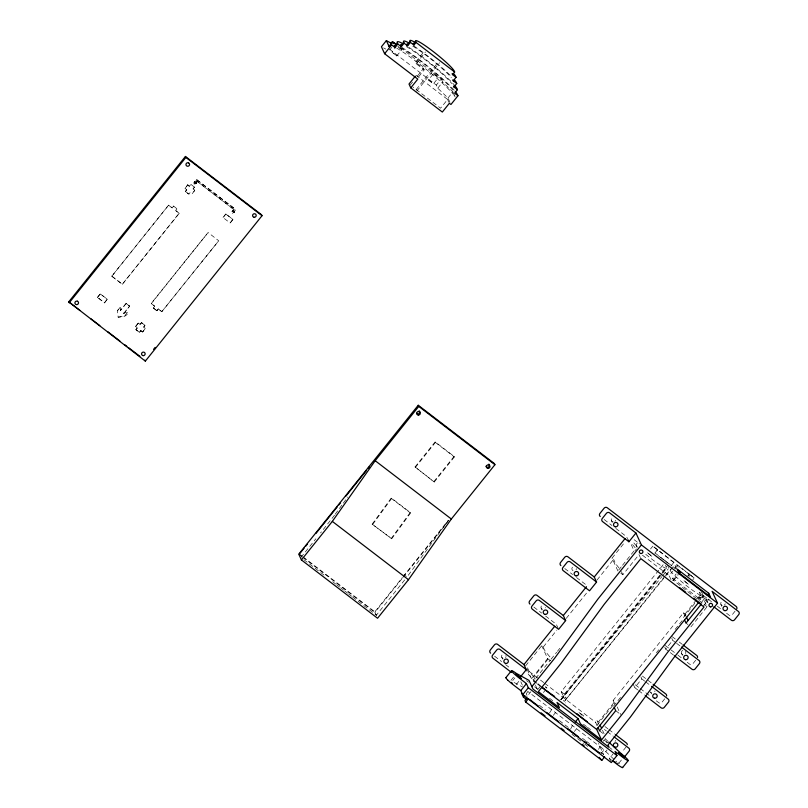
<?xml version="1.0" encoding="UTF-8"?>
<svg xmlns="http://www.w3.org/2000/svg" width="808" height="808" viewBox="0 0 808 808"><rect width="100%" height="100%" fill="white"/><g stroke="black" fill="none" stroke-linecap="round" stroke-linejoin="round"><path stroke-width="0.61" stroke-dasharray="4.04 3.03" d="M399.677 47.662L401.788 49.813L396.698 55.924L391.961 52.076L396.183 46.712M396.869 55.944L391.961 51.965M428.462 79.911L433.361 83.891L438.279 77.76L436.169 75.609L433.381 73.781L428.462 79.911L433.371 83.779M433.381 73.781L438.279 77.76M688.062 575.72L689.325 574.145L652.834 546.117L673.731 562.509L676.902 569.428M689.325 574.145L694.244 577.932L692.709 579.942M698.051 599.253L699.597 597.334L701.677 597.96L699.617 592.668L701.021 590.911M559.995 699.465A21.462 2.293 38.7 0 0 561.156 699.637L661.904 573.458M662.651 573.175L666.59 568.266L665.57 565.246M549.48 713.03L552.783 707.707M570.539 729.159L572.438 725.584M598.556 749.349L599.98 746.673L527.765 691.385M334.512 515.201L320.564 532.937M335.249 514.201L342.612 504.131M343.349 503.121L347.763 497.082M372.165 524.15L391.123 498.213L391.749 498.324L410.696 512.827L391.729 538.764L372.165 524.15L391.729 538.764M372.781 524.261L391.749 498.324M391.112 538.653L410.08 512.716L410.696 512.827M448.258 520.615L407.02 577.003L404.04 574.72M179.245 213.363L175.73 210.676L177.053 208.737L175.639 210.484L179.245 213.363L122.311 284.305L111.777 276.245L168.63 205.111L172.225 207.989L173.538 206.05L172.134 207.797M111.777 276.245L168.63 205.111M97.455 297.324L100.273 293.819L107.282 299.192L104.565 302.889L97.455 297.324L104.565 302.889M187.779 184.779L185.052 188.476L187.779 184.779C189.375 189.032 192.718 181.558 189.526 186.123M97.546 297.516L100.273 293.819M185.406 191.577L186.719 189.627L185.406 191.577L188.91 194.263L190.223 192.314L188.91 194.263M194.183 184.153L193.92 182.416L194.627 181.548L194.183 184.153L195.768 183.951C197.879 182.416 194.253 183.234 196.465 183.083M196.819 179.689L194.799 182.507L196.819 179.689L235.774 209.514L233.754 212.332L235.774 209.514M195.587 182.992L196.99 181.234L234.189 209.716L232.876 211.666L232.704 210.696L231.997 211.575L232.26 213.312L234.542 212.231L233.663 212.14M195.677 183.184L196.99 181.234M194.092 183.961L196.384 182.891M193.132 189.001L194.445 187.062L193.132 189.001L194.879 190.345L192.072 193.849L190.223 192.314M104.474 302.697L107.282 299.192M193.041 188.809L194.799 190.153L192.072 193.849M122.311 284.305L179.154 213.171M117.372 310.807L120.19 307.303L117.372 310.807L118.16 317.18L124.483 316.372C135.542 309.434 115.039 314.726 127.29 312.868M126.159 303.384L120.533 310.393L126.159 303.384L129.664 306.081L124.129 313.272M124.038 313.08L129.664 306.081M118.16 317.18L124.392 316.18L127.199 312.676M156.873 310.777L153.368 308.09L154.772 306.333L151.177 303.454L208.111 232.512L218.726 240.774L161.792 311.706L158.196 308.828L156.873 310.777L158.277 309.02M151.258 303.646L208.111 232.512M139.481 332.452L140.794 330.502L139.481 332.452L135.966 329.765L137.38 328.008L135.532 326.472L138.34 322.968C139.936 327.23 143.289 319.746 140.097 324.311M223.038 217.443L225.856 213.938L232.957 219.503L230.149 223.008L223.129 217.635L225.856 213.938M135.623 326.664L138.34 322.968M135.966 329.765L137.289 327.816L135.532 326.472M153.368 308.09L154.681 306.141L151.177 303.454M232.704 210.696L231.997 211.575M232.785 211.474L234.189 209.716M232.26 213.312L234.451 212.039M140.885 330.694L142.642 332.038L145.45 328.533L143.612 326.998L145.016 325.25L141.501 322.564M143.693 327.19L145.016 325.25M142.642 332.038L145.359 328.341L143.612 326.998M232.866 219.311L230.149 223.008M161.792 311.706L218.726 240.774M389.698 49.965L391.809 47.339M418.675 76.73L424.17 69.872L416.1 63.691L415.443 62.256L424.059 51.52M416.1 63.691L425.503 51.985M410.161 85.072L412.514 82.143M417.231 76.265L423.513 68.438L415.443 62.256M416.12 89.648L438.087 62.277M416.787 91.082L439.532 62.731M449.955 102.343L447.975 98.02L437.774 88.183L436.35 85.072L441.269 78.942L400.455 47.692M437.774 88.183L442.693 82.052L441.269 78.942M447.975 98.02L452.894 91.89L442.693 82.052M416.029 75.275L447.612 99.455L440.582 108.211L412.949 87.052M300.919 557.419L315.847 538.815M415.049 466.923L435.148 441.875L454.096 456.389L454.359 456.964L434.26 482.012L415.049 466.923L434.26 482.012M415.312 467.499L435.411 442.451L435.148 441.875M433.997 481.437L454.096 456.389M404.656 579.942L376.366 615.181L374.831 611.828L402.404 577.478M403.192 576.488L448.097 520.544M376.225 615.342L374.902 612.444L402.414 578.164M403.202 577.185L445.652 524.291M446.44 523.311L448.794 520.372M510.989 680.306L515.211 675.054M512.747 680.518L514.847 677.892M525.594 665.853L541.754 645.713L543.34 646.915C544.299 652.086 549.248 654.642 551.106 659.166L556.631 652.278M617.928 570.993L612.04 558.136L625.129 541.825M543.34 646.915L556.763 630.19M566.236 618.383L587.557 591.81M597.041 580.003L613.625 559.338L612.04 558.136M516.251 684.568L519.059 681.063M536.391 682.477L531.472 678.71L547.642 658.57L541.754 645.713M618.696 570.034L621.776 566.196M622.544 565.236L634.098 550.844L630.169 542.279M534.936 679.306L533.815 676.841L549.975 656.702M634.886 550.894L636.431 548.975M535.714 678.346L550.339 660.126M557.429 651.298L559.793 648.339M527.654 691.89L526.25 693.648L527.371 696.092L530.886 691.709M620.877 573.246L622.847 574.751L639.007 554.611L640.39 557.631M537.845 689.396L542.067 684.144M650.551 548.965L652.834 546.117M657.348 549.965L654.813 553.116L657.702 549.925M543.451 692.496L545.562 689.87M561.207 691.709L564.368 694.133L566.448 698.688L563.297 696.264L561.207 691.709L664.53 562.974M564.368 694.133L661.378 573.256M662.166 572.266L667.691 565.388M662.691 572.478L666.63 567.57M561.156 699.637L661.863 574.155M673.731 562.509L671.206 565.661L666.388 561.974M665.095 575.892L564.388 701.384L565.449 702.93M665.883 574.912L671.892 568.014M553.278 715.373L556.348 711.555M674.71 568.347L677.245 565.196L694.234 578.043M670.983 579.649L669.145 575.629L672.66 571.246M702.172 602.97L673.66 580.518L672.65 578.316L676.165 573.933M672.69 580.689L677.377 574.852M673.66 580.518L678.154 574.912M687.81 575.963L689.335 574.064M688.86 576.639L690.123 575.064M574.347 731.503L576.649 728.634M597.163 725.695L595.597 722.281L597.001 720.534L598.577 721.736L614.747 701.596L613.171 700.385L683.457 612.807L685.033 614.019L686.012 616.161M685.033 614.019L696.577 599.627M697.355 598.667L701.203 593.88L699.617 592.668M596.971 725.2L613.141 705.061L614.06 705.515M683.427 617.484L694.971 603.091M613.525 706.152L622.2 695.345M656.439 652.682L658.752 649.794M675.135 629.381L683.81 618.575M698.789 599.9L702.738 594.991L711.505 601.707M701.677 597.96L703.081 596.213M701.728 602.01L705.636 597.142M637.704 689.891L634.775 687.648L641.805 678.892L640.875 676.862M673.498 655.086L665.701 649.117L672.731 640.36L671.802 638.33M707.99 602.313L705.061 600.071L706.626 598.122M703.485 605.849L708.959 599.031M690.921 626.877L707.081 606.737L701.203 593.88M603.061 741.34L604.465 739.593M600.99 753.702L605.212 748.45M600.516 752.096L603.515 754.399L607.03 750.016M610.828 761.54L609.414 758.449L612.929 754.066M626.079 746.976L622.564 751.359A2.262 2.192 -24.6 0 1 622.291 751.642M664.742 698.809L661.924 702.314A2.262 2.192 -24.6 0 1 658.762 702.718L654.864 699.738M695.668 660.277L692.85 663.772A2.262 2.192 -24.6 0 1 689.689 664.186L685.79 661.197M735.028 611.232L732.21 614.736A2.262 2.192 -24.6 0 1 729.048 615.14L725.15 612.151M618.888 763.156L623.099 757.904M672.579 567.347L564.388 701.384L561.186 698.89L661.924 576.609M662.722 575.629L668.317 568.832M233.754 212.332L234.542 212.231M401.788 49.813L397.819 46.975M582.962 715.878L583.467 716.07L582.982 715.373M514.1 682.487L522.362 686.861M383.598 47.925L385.759 49.086M397.839 46.309L399.031 47.157M545.45 687.265L546.965 688.123L545.481 686.487M581.942 715.211L578.558 712.08L582.528 714.928M389.567 49.248L436.35 85.072M196.91 179.881L235.865 209.706M197.081 181.426L234.28 209.908M190.941 184.376L194.536 187.254M187.86 184.971L189.617 186.315M225.937 214.13L232.957 219.503M184.961 188.284L186.81 189.819M185.315 191.385L188.819 194.072M655.167 553.076L664.065 559.883M665.055 560.641L668.014 562.913M669.004 563.671L671.973 565.943M672.963 566.701L675.922 568.963M658.672 556.066L661.56 558.278M662.53 559.025L665.418 561.237M634.139 539.693L638.057 542.703M604.162 519.514L611.959 525.483M615.858 528.472L626.584 536.684L627.513 538.714M717.352 606.182L721.251 609.171M642.491 555.227L669.145 575.629M672.65 578.316L700.718 599.809L699.597 597.334M704.142 604.475L707.081 606.737M173.538 206.05L177.134 208.929M168.71 205.303L172.225 207.989M686.002 623.109L687.972 624.614M435.411 442.451L454.359 456.964M672.357 636.765L675.276 639.007M679.175 641.996L682.104 644.229M672.731 640.36L675.65 642.592M676.629 643.34L680.528 646.329M564.802 568.559L572.599 574.528M576.498 577.518L587.224 585.729M665.327 645.531L670.196 649.258M671.175 650.006L677.023 654.48M677.993 655.227L681.891 658.217M642.4 676.054L652.147 683.518M641.805 678.892L644.723 681.134M645.703 681.881L650.571 685.608M158.196 308.828L161.701 311.514M111.696 276.053L122.22 284.113M153.278 307.899L156.782 310.585M533.876 607.101L541.673 613.07M545.572 616.05L556.298 624.261L558.156 628.331M635.371 684.81L639.269 687.79M640.249 688.537L650.965 696.749M391.123 498.213L410.08 512.716M638.673 690.638L644.521 695.112M126.24 303.576L129.755 306.272M141.592 322.756L145.097 325.442M100.354 294.011L107.373 299.384M138.431 323.16L140.188 324.503M140.794 330.502L142.551 331.846M135.885 329.573L139.39 332.26M547.642 658.57L550.591 660.823M615.716 710.697L619.645 713.706M604.99 726.584L607.919 728.826M608.889 729.574L614.736 734.048M543.723 682.568L525.766 668.812L527.846 673.367A21.462 2.293 38.7 0 0 534.209 680.326M544.713 683.326L595.597 722.281M604.394 729.432L606.343 730.927M607.313 731.664L613.161 736.149M599.556 730.836L604.465 734.603L602.505 730.311M536.492 683.326L533.533 681.063L534.987 684.225M537.482 684.083L540.441 686.346M494.607 656.217L501.596 661.56M505.596 664.62L510.585 668.438M526.563 680.669L528.553 682.205M534.543 686.79L538.542 689.85M549.521 698.253L554.51 702.081M583.467 724.241L586.457 726.533M587.456 727.301L590.456 729.594M604.435 740.3L608.424 743.35M610.04 747.885L611.989 749.38M609.414 758.449L611.171 759.793M539.39 705.293L545.4 709.899M559.429 720.635L568.448 727.543M582.477 738.29L585.487 740.582M586.487 741.35L589.486 743.653M572.044 734.361L583.851 743.4M584.83 744.158L587.78 746.41M299.384 554.056L302.364 556.338M303.354 557.096L374.831 611.828M298.758 554.147L301.758 556.439M302.758 557.207L374.902 612.444M303.899 559.702L325.745 576.417M332.694 581.74L335.663 584.022M336.663 584.78L339.643 587.062M340.633 587.82L343.612 590.103M344.602 590.86L347.581 593.143M348.571 593.9L351.551 596.183M352.541 596.94L376.366 615.181M619.332 763.833L618.726 763.287A8.969 0.959 38.7 0 0 618.09 762.742M607.838 741.229L605.172 738.714L607.071 742.865M613.787 759.146L599.546 745.713L598.516 743.461M533.815 676.841L529.25 671.62L527.17 667.065M635.149 547.743L631.876 543.754M618.979 567.883L615.706 563.893L613.625 559.338M720.867 604.313L721.776 606.313M705.94 598.88L708.202 603.808M701.546 592.052L703.111 595.466A21.462 2.293 38.7 0 1 690.688 588.891A21.462 2.293 38.7 0 1 670.882 571.559L668.206 566.529M702.738 594.991L705.061 600.071M677.245 565.196L678.144 567.176M452.894 91.89L454.409 95.203M683.457 612.807L685.012 616.221M447.612 99.455L448.925 102.333M423.513 68.438L424.17 69.872M636.28 545.541L637.189 547.511M681.508 653.359L682.417 655.349M611.383 520.483L612.292 522.473M664.772 647.087L665.701 649.117M621.392 571.589L622.847 574.751M651.49 693.89L650.581 691.89A2.262 2.192 -24.6 0 0 651.591 693.001M632.916 683.588L634.775 687.648M617.201 706.96L620.635 714.454M613.171 700.385L615.252 704.94M597.001 720.534L599.082 725.089M541.097 608.06L542.006 610.06M599.98 746.673L603.515 754.399M535.472 685.285L538.36 691.608M527.058 669.064L531.472 678.71M520.817 681.77L522.362 685.154M501.728 657.106L502.647 659.096M232.785 210.888L232.876 211.666M194.627 181.548L194.799 182.507M120.19 307.303L120.624 310.585M545.41 607.505A2.262 2.192 -24.6 0 1 545.319 607.879M542.471 609.323A2.262 2.192 -24.6 0 1 543.531 605.03M615.534 740.38A2.262 2.192 -24.6 0 1 615.07 741.431M654.924 690.951A2.262 2.192 -24.6 0 1 654.803 691.709M505.919 655.419A2.262 2.192 -24.6 0 1 506.03 655.783M506.05 656.55A2.262 2.192 -24.6 0 1 505.586 657.601M503.101 658.369A2.262 2.192 -24.6 0 1 503.01 654.217M725.18 603.758A2.262 2.192 -24.6 0 1 724.443 605.091M722.241 605.576A2.262 2.192 -24.6 0 1 723.301 601.283M576.356 568.59A2.262 2.192 -24.6 0 1 576.084 569.701M573.034 570.64A2.262 2.192 -24.6 0 1 573.296 566.64M540.491 685.81A21.462 2.293 38.7 0 1 537.987 683.699M685.517 651.329A2.262 2.192 -24.6 0 1 685.8 652.036M685.851 652.42A2.262 2.192 -24.6 0 1 685.568 653.531M682.881 654.621A2.262 2.192 -24.6 0 1 681.629 651.49M681.841 651.167A2.262 2.192 -24.6 0 1 682.78 650.47M637.239 546.501A1.808 1.757 -24.6 0 1 638.229 543.117M639.088 543.461A1.808 1.757 -24.6 0 1 639.411 543.794M615.605 520.302A2.262 2.192 -24.6 0 1 614.959 521.261M613.131 521.827A2.262 2.192 -24.6 0 1 611.989 518.009M709.02 599.273A1.808 1.757 -24.6 0 1 706.313 599.455A1.808 1.757 -24.6 0 1 706.556 596.799M666.59 568.266A21.462 2.293 38.7 0 1 644.229 553.025M636.553 545.986A21.462 2.293 38.7 0 1 633.28 541.996M616.06 761.065A8.969 0.959 38.7 0 1 616.756 761.621M400.647 47.48A38.4 4.111 38.7 0 1 431.068 69.549A38.4 4.111 38.7 0 1 453.763 91.435M409.04 47.409A38.4 4.111 38.7 0 1 455.025 85.84M412.807 46.177A29.361 3.141 38.7 0 1 451.288 77.639M406.242 46.551A33.886 3.626 38.7 0 1 451.753 83.487M413.979 46.086A33.886 3.626 38.7 0 1 451.137 76.245M401.96 47.409A42.693 4.575 38.7 0 1 455.328 91.577M396.799 48.177A42.693 4.575 38.7 0 1 453.217 94.203M453.975 95.152A42.693 4.575 38.7 0 1 455.086 96.768M647.491 552.773L652.399 556.752L647.491 552.773M683.992 580.72L688.891 584.699L683.992 580.72"/><path stroke-width="1.21" d="M507.565 679.912L509.747 681.922A8.969 0.959 38.7 0 0 512.413 684.144L520.817 690.608L522.705 694.729L611.303 762.57L616.928 755.561L528.321 687.719L526.432 683.598L518.029 677.134A8.969 0.959 38.7 0 1 515.373 674.912L513.191 672.902A8.969 0.959 38.7 0 1 511.858 671.438L511.484 670.66L505.859 677.67L506.202 678.417A8.969 0.959 38.7 0 0 507.596 679.932M612.05 760.459L617.787 764.833A8.969 0.959 38.7 0 0 620.18 766.479L621.877 767.438A8.969 0.959 38.7 0 0 622.615 767.55L622.574 767.277M622.615 767.55L628.23 760.54L627.887 759.793A8.969 0.959 38.7 0 0 626.533 758.308L624.352 756.288M526.897 696.981L524.998 700.556L525.675 702.041L601.829 760.348L604.636 756.844M301.404 559.934L332.33 521.402L375.185 460.712L418.766 406.404L418.241 405.262L298.758 554.147L301.404 559.934L377.558 618.241L408.484 579.71L451.339 519.019L494.92 464.711L494.395 463.56L418.241 405.262M68.751 301.849L185.426 156.469L261.58 214.776L262.014 215.736L145.339 361.115L68.751 301.849L79.77 310.292M69.185 302.808L185.86 157.429L185.426 156.469M391.759 43.541L386.355 40.622L381.437 46.753L384.618 53.722L417.786 79.113L410.757 87.87L442.329 112.049L449.359 103.293L450.945 104.495L457.974 95.738L457.53 94.778A42.693 4.575 38.7 0 0 455.328 91.577M391.082 43.339L392.496 41.592L395.476 43.874M386.355 40.622L389.103 46.632L391.213 44.006A42.693 4.575 38.7 0 1 395.536 43.733M384.618 53.722L391.648 44.955L391.213 44.006M397.354 43.046L397.799 44.006L394.981 47.51L394.546 46.551L397.354 43.046A38.4 4.111 38.7 0 1 402.303 43.349M153.571 349.359L155.146 347.389M403.677 42.238L404.111 43.198L401.303 46.692L400.869 45.733L403.677 42.238A33.886 3.626 38.7 0 1 408.04 42.491M409.999 41.42L410.434 42.38L407.626 45.884L407.181 44.925L409.999 41.42A29.361 3.141 38.7 0 1 414.656 42.127M415.615 41.481L416.049 42.44L413.949 45.066L413.504 44.107L415.615 41.481A24.846 2.656 38.7 0 1 432.502 50.985A24.846 2.656 38.7 0 1 454.217 71.033L454.651 71.993L452.541 74.619L456.055 77.305L453.238 80.81L456.752 83.497L453.945 87.001L457.449 89.688L454.641 93.193L457.974 95.738M415.241 76.245L409 84.032L410.757 87.87M299.384 554.056L304.111 548.167M305.687 546.208L307.262 544.249M315.928 533.442L337.199 506.939M338.774 504.98L340.35 503.02M345.864 496.142L366.347 470.62M367.923 468.66L369.498 466.701M520.827 676.437L526.291 669.63L523.968 664.55L554.722 626.23M565.65 620.584L539.33 600.435A2.262 2.192 -24.6 0 0 536.179 600.839L531.957 606.101A2.262 2.192 -24.6 0 0 532.31 609.192L558.621 629.341L565.65 620.584L563.327 615.504L586.457 586.689M596.577 582.053L570.256 561.903A2.262 2.192 -24.6 0 0 567.105 562.307L562.883 567.559A2.262 2.192 -24.6 0 0 563.237 570.66L589.547 590.81L596.577 582.053L594.254 576.973L625.008 538.643M628.907 541.764L635.936 533.007L609.626 512.858A2.262 2.192 -24.6 0 0 606.465 513.262L602.243 518.524A2.262 2.192 -24.6 0 0 602.596 521.615L628.907 541.764L627.978 539.734M520.817 690.608L526.432 683.598M635.936 533.007L641.39 544.905L597.809 599.203L554.359 658.611L531.866 686.638M522.705 694.729L528.321 687.719M526.392 699.405L523.433 697.142L524.846 695.395M525.675 702.041L528.493 698.536M678.912 573.983L680.407 572.115L677.781 570.095M575.256 722.079L578.063 718.585L557.005 702.455L559.419 707.727L538.36 691.608L560.853 663.58L604.303 604.182L640.855 558.641L704.01 607L667.469 652.541L624.018 711.949L601.526 739.966L580.477 723.857L578.063 718.585M601.526 739.966L596.698 729.422L698.415 602.687M707.202 595.203L708.757 593.254L677.175 569.074L678.932 572.912L710.515 597.092L708.757 593.254M701.405 603.93L686.002 623.109L684.558 619.948M713.838 606.788L731.381 620.221A2.262 2.192 -24.6 0 0 734.543 619.817L738.754 614.565A2.262 2.192 -24.6 0 0 738.411 611.464L712.09 591.315L717.534 603.212L673.963 657.51L630.513 716.918L608.02 744.946L609.141 747.39L532.987 689.083L529.018 680.407L516.312 673.377A8.969 0.959 38.7 0 0 513.928 671.751L512.221 670.771A8.969 0.959 38.7 0 0 511.525 670.701M616.555 763.116L617.16 763.53M416.049 42.44L454.651 71.993M410.434 42.38L413.949 45.066M404.111 43.198L407.626 45.884M397.799 44.006L401.303 46.692M391.648 44.955L394.981 47.51M185.86 157.429L262.014 215.736M641.39 544.905L717.534 603.212M679.801 587.709L685.719 592.244M693.617 598.294L700.526 603.576M418.766 406.404L494.92 464.711M594.254 576.973L567.933 556.813A2.262 2.192 -24.6 0 0 564.772 557.227L560.56 562.479A2.262 2.192 -24.6 0 0 560.904 565.58M683.073 644.976L696.718 655.429A2.262 2.192 -24.6 0 1 697.536 657.47M681.498 647.077L699.051 660.51A2.262 2.192 -24.6 0 1 699.395 663.6L695.183 668.862A2.262 2.192 -24.6 0 1 692.022 669.266L674.478 655.833M375.185 460.712L451.339 519.019M563.327 615.504L537.007 595.355A2.262 2.192 -24.6 0 0 533.846 595.759L529.634 601.011A2.262 2.192 -24.6 0 0 529.977 604.111M653.127 684.255L665.792 693.961A2.262 2.192 -24.6 0 1 666.61 696.001M651.551 686.356L668.125 699.041A2.262 2.192 -24.6 0 1 668.469 702.142L664.257 707.394A2.262 2.192 -24.6 0 1 661.096 707.798L645.501 695.86M90.789 318.726L99.808 325.634M107.828 331.775L119.847 340.976M124.856 344.814L126.866 346.349M128.866 347.884L139.895 356.328M523.968 664.55L497.647 644.4A2.262 2.192 -24.6 0 0 494.486 644.804L490.274 650.056A2.262 2.192 -24.6 0 0 490.618 653.157M615.716 734.795L626.432 743.006A2.262 2.192 -24.6 0 1 627.281 744.663M526.291 669.63L499.97 649.481A2.262 2.192 -24.6 0 0 496.819 649.885L492.597 655.147A2.262 2.192 -24.6 0 0 492.941 658.237L511.464 672.418M614.141 736.896L628.765 748.087A2.262 2.192 -24.6 0 1 629.109 751.188L624.897 756.44A2.262 2.192 -24.6 0 1 624.301 756.955M332.33 521.402L408.484 579.71M541.431 687.103L596.698 729.422M529.492 699.304L538.512 706.212M546.521 712.343L558.55 721.554M567.57 728.452L578.589 736.896M584.598 741.502L586.608 743.037M588.608 744.572L599.627 753.005M541.027 712.828L545.036 715.898M561.065 728.17L564.075 730.472M582.114 744.279L584.113 745.814M599.142 757.328L601.829 760.348M621.685 754.066L608.727 742.067M614.524 761.52L615.191 762.075M512.555 683.487L511.292 682.396M456.055 77.305L455.611 76.346A29.361 3.141 38.7 0 0 454.096 74.134M452.106 73.659L452.541 74.619M456.752 83.497L456.308 82.537A33.886 3.626 38.7 0 0 454.561 79.992M457.449 89.688L457.005 88.728A38.4 4.111 38.7 0 0 455.025 85.84M452.803 79.851L453.238 80.81M453.5 86.042L453.945 87.001M686.507 617.231L687.972 620.443M392.496 41.592L393.446 43.672M614.272 707.525L615.716 710.697L599.556 730.836L598.102 727.675M616.928 755.561L615.04 751.44L623.412 757.823A8.969 0.959 38.7 0 0 625.826 759.49L627.503 760.429A8.969 0.959 38.7 0 0 628.23 760.54M600.051 724.958L601.526 728.17M521.463 692.83L523.433 697.142M144.905 360.156L145.339 361.115M736.805 608.798A2.262 2.192 -24.6 0 0 736.078 606.384L607.293 507.778A2.262 2.192 -24.6 0 0 604.131 508.181L599.92 513.433A2.262 2.192 -24.6 0 0 600.263 516.534M587.345 721.776A21.462 2.293 38.7 0 1 576.993 713.757M554.652 696.456A21.462 2.293 38.7 0 1 546.602 690.688M545.733 690.012A21.462 2.293 38.7 0 1 542.219 687.224M621.726 754.096A8.969 0.959 38.7 0 1 624.382 756.328M505.899 677.71A8.969 0.959 38.7 0 1 506.343 677.71M394.546 46.551A38.4 4.111 38.7 0 1 394.597 45.218M400.869 45.733A33.886 3.626 38.7 0 1 400.909 44.561M407.181 44.925A29.361 3.141 38.7 0 1 407.222 43.905M413.504 44.107A24.846 2.656 38.7 0 1 413.534 43.248M389.103 46.632A42.693 4.575 38.7 0 1 389.153 45.147M488.8 464.156A1.808 1.757 -24.6 0 1 489.466 465.327L488.739 466.953A1.808 1.757 -24.6 0 1 486.002 466.226M419.14 410.817A1.808 1.757 -24.6 0 1 419.806 411.989L419.079 413.615A1.808 1.757 -24.6 0 1 416.564 413.292M515.908 674.175L521.17 678.437L515.908 674.175M618.554 752.763L623.806 757.025L618.554 752.763M188.496 162.852L188.042 162.731A1.808 1.757 -24.6 0 0 186.093 165.155L186.315 165.559A1.808 1.757 -24.6 0 0 189.173 165.559A1.808 1.757 -24.6 0 0 188.496 162.852M77.437 301.222L76.992 301.101A1.808 1.757 -24.6 0 0 75.043 303.535L75.265 303.929A1.808 1.757 -24.6 0 0 78.123 303.929A1.808 1.757 -24.6 0 0 77.437 301.222M545.127 614.393A2.262 2.192 -24.6 0 0 547.561 611.353A2.262 2.192 -24.6 0 0 543.713 610.858A2.262 2.192 -24.6 0 0 545.127 614.393M654.621 698.223A2.262 2.192 -24.6 0 0 657.055 695.193A2.262 2.192 -24.6 0 0 653.207 694.688A2.262 2.192 -24.6 0 0 654.621 698.223M615.252 747.269A2.262 2.192 -24.6 0 0 617.696 744.229A2.262 2.192 -24.6 0 0 613.838 743.734A2.262 2.192 -24.6 0 0 615.252 747.269M505.768 663.439A2.262 2.192 -24.6 0 0 508.202 660.399A2.262 2.192 -24.6 0 0 504.354 659.904A2.262 2.192 -24.6 0 0 505.768 663.439M576.053 575.862A2.262 2.192 -24.6 0 0 578.488 572.822A2.262 2.192 -24.6 0 0 574.639 572.327A2.262 2.192 -24.6 0 0 576.053 575.862M724.907 610.646A2.262 2.192 -24.6 0 0 727.341 607.606A2.262 2.192 -24.6 0 0 723.493 607.111A2.262 2.192 -24.6 0 0 724.907 610.646M615.413 526.816A2.262 2.192 -24.6 0 0 617.847 523.776A2.262 2.192 -24.6 0 0 613.999 523.281A2.262 2.192 -24.6 0 0 615.413 526.816M685.548 659.692A2.262 2.192 -24.6 0 0 687.982 656.651A2.262 2.192 -24.6 0 0 684.134 656.157A2.262 2.192 -24.6 0 0 685.548 659.692M640.845 553.52A1.808 1.757 -24.6 0 0 642.794 551.096A1.808 1.757 -24.6 0 0 639.714 550.692A1.808 1.757 -24.6 0 0 640.845 553.52M710.505 606.859A1.808 1.757 -24.6 0 0 712.454 604.424A1.808 1.757 -24.6 0 0 709.374 604.03A1.808 1.757 -24.6 0 0 710.505 606.859M487.881 468.357A1.808 1.757 -24.6 0 0 489.83 465.933A1.808 1.757 -24.6 0 0 486.749 465.529A1.808 1.757 -24.6 0 0 487.881 468.357M418.231 415.029A1.808 1.757 -24.6 0 0 420.18 412.595A1.808 1.757 -24.6 0 0 417.1 412.201A1.808 1.757 -24.6 0 0 418.231 415.029M254.126 217.251A1.808 1.757 -24.6 0 0 256.075 214.827A1.808 1.757 -24.6 0 0 252.995 214.423A1.808 1.757 -24.6 0 0 254.126 217.251M143.077 355.621A1.808 1.757 -24.6 0 0 145.026 353.197A1.808 1.757 -24.6 0 0 141.945 352.803A1.808 1.757 -24.6 0 0 143.077 355.621"/></g></svg>
